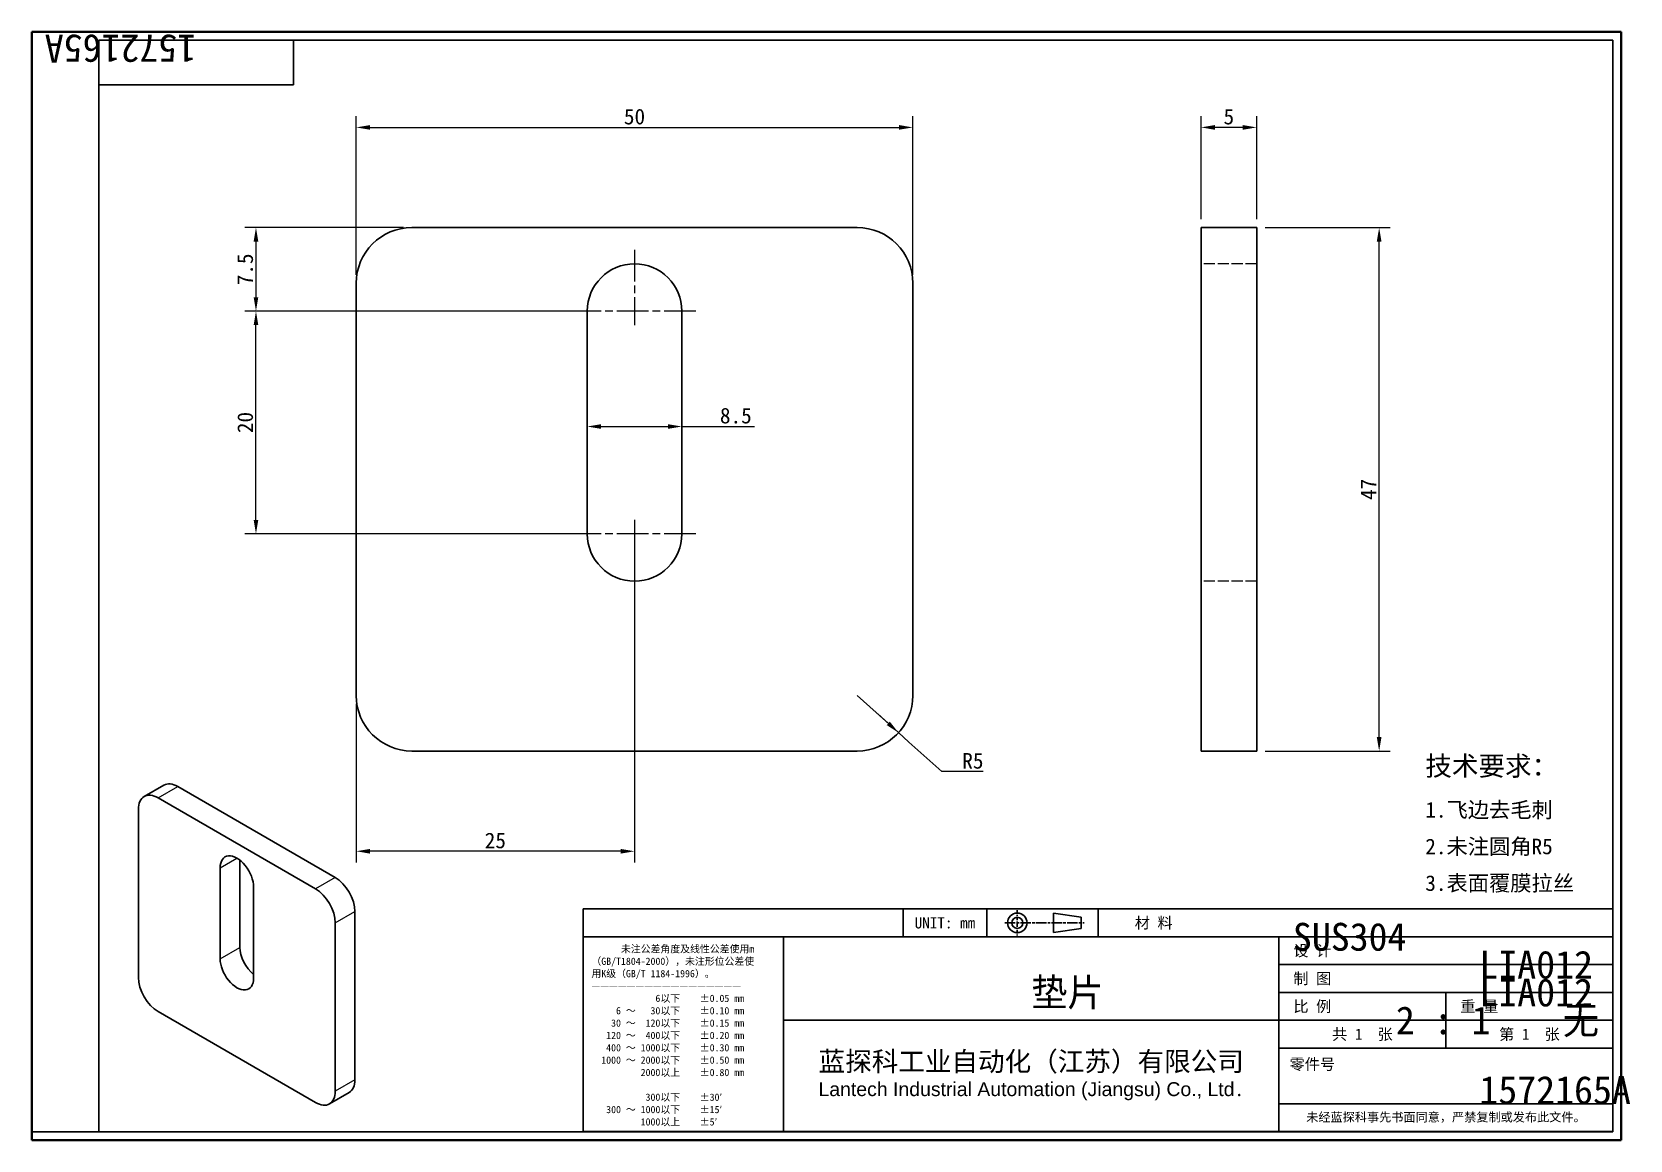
# Model space of a CAD drawing. Header units: millimetres. Extents: x 3 to 147, y 3 to 102.
import ezdxf
from ezdxf.enums import TextEntityAlignment as Align

# ---------------------------------------------------------------- set-up
doc = ezdxf.new("R2018")
doc.units = ezdxf.units.MM
doc.header["$LTSCALE"] = 0.5
doc.linetypes.add('CHAIN', pattern=[0.3543, 0.2362, -0.0295, 0.0591, -0.0295])
doc.linetypes.add('DASHED', pattern=[0.2067, 0.1654, -0.0413])
for name, color, linetype, lineweight in [('1', 7, 'Continuous', 18), ('可见 (ISO)', 7, 'Continuous', 25), ('可见窄的 (ISO)', 7, 'Continuous', 18), ('图框 (ISO)', 7, 'Continuous', 35), ('标题 (ISO)', 7, 'Continuous', 25)]:
    doc.layers.add(name, color=color, linetype=linetype, lineweight=lineweight)
for name, color, linetype, lineweight, true_color in [('中心标记 (ISO)', 1, 'CHAIN', 18, 0xff0000), ('尺寸 (ISO)', 7, 'Continuous', 18, 0x008000), ('符号 (ISO)', 7, 'Continuous', 18, 0x008000), ('隐藏 (ISO)', 5, 'DASHED', 18, 0x0000ff)]:
    doc.layers.add(name, color=color, linetype=linetype, lineweight=lineweight, true_color=true_color)
doc.styles.get("Standard").update_dxf_attribs({"font": 'simfang.ttf'})
doc.styles.add('文本样式164', font='SimSun.ttf')
doc.styles.add('最新国标', font='simfang.ttf')
doc.styles.add('注释文本 (ISO)', font='simfang.ttf')
doc.dimstyles.new('默认 (GB)', dxfattribs={"dimscale": 0.5, "dimtxt": 2.8, "dimasz": 2.5, "dimexe": 2, "dimexo": 1.5, "dimgap": 0.5, "dimtad": 1, "dimtoh": 1, "dimdsep": 46, "dimtxsty": '最新国标', "dimcen": 0.09, "dimdle": 10, "dimclrd": 256, "dimclre": 256, "dimclrt": 256, "dimaunit": 1, "dimadec": 3, "dimazin": 2, "dimtfac": 0.535714, "dimtdec": 3, "dimtmove": 0, "dimatfit": 3, "dimfxl": 0, "dimtolj": 1, "dimlwd": -1, "dimlwe": -1, "dimarcsym": 0})

# ---------------------------------------------------------------- blocks, each defined once
blk = doc.blocks.new('图框 最新国标')
at = {"layer": '图框 (ISO)'}
for p, q in [((6, 7), (6, 204.5)), ((6, 204.5), (291.5, 204.5)), ((291.5, 204.5), (291.5, 5.5)), ((6, 7), (6, 5.5)), ((6, 7), (6, 5.5)), ((291.5, 5.5), (6, 5.5))]:
    blk.add_line(p, q, dxfattribs=at)
at = {"layer": '图框 (ISO)', "color": 7, "linetype": 'Continuous', "lineweight": 25}
for p, q in [((18, 203), (290, 203)), ((18, 7), (18, 203)), ((18, 203), (290, 203)), ((53, 203), (53, 195)), ((290, 203), (290, 7)), ((290, 203), (290, 7)), ((53, 195), (18, 195)), ((290, 7), (6, 7)), ((290, 7), (18, 7))]:
    blk.add_line(p, q, dxfattribs=at)
at = {"layer": '图框 (ISO)', "lineweight": 30}
blk.add_attdef('零件代号', text='', height=2.5, rotation=180, dxfattribs=at).set_placement((35.5, 199), align=Align.MIDDLE_CENTER)
blk = doc.blocks.new('标题栏 最新国标')
at = {"layer": '标题 (ISO)'}
for p, q in [((381.98, -183.84), (196.98, -183.84)), ((196.98, -183.84), (196.98, -223.84)), ((254.48, -183.84), (254.48, -188.84)), ((269.48, -183.84), (269.48, -188.84)), ((281.48, -188.09), (281.48, -184.59)), ((281.48, -184.59), (286.48, -185.34)), ((286.48, -185.34), (286.48, -187.34)), ((289.48, -183.84), (289.48, -188.84)), ((381.98, -223.84), (381.98, -183.84)), ((383.48, -183.84), (383.48, -225.34)), ((196.98, -188.84), (381.98, -188.84)), ((232.98, -188.84), (232.98, -223.84)), ((286.48, -187.34), (281.48, -188.09)), ((321.98, -188.84), (321.98, -223.84)), ((321.98, -193.84), (381.98, -193.84)), ((321.98, -198.84), (381.98, -198.84)), ((351.98, -198.84), (351.98, -208.84)), ((321.98, -203.84), (232.98, -203.84)), ((321.98, -203.84), (381.98, -203.84)), ((321.98, -208.84), (381.98, -208.84)), ((321.98, -218.84), (381.98, -218.84)), ((196.98, -223.84), (381.98, -223.84)), ((383.48, -225.34), (196.98, -225.34))]:
    blk.add_line(p, q, dxfattribs=at)
at = {"layer": '标题 (ISO)', "linetype": 'CHAIN', "ltscale": 15.834605}
blk.add_line((272.73, -186.34), (286.98, -186.34), dxfattribs=at)
at = {"layer": '标题 (ISO)', "linetype": 'CHAIN', "ltscale": 5.000333}
blk.add_line((274.98, -184.09), (274.98, -188.59), dxfattribs=at)
at = {"layer": '标题 (ISO)'}
for radius in [1.75, 1]:
    blk.add_circle((274.98, -186.34), radius, dxfattribs=at)
at = {"layer": '1', "style": '文本样式164'}
for s, p in [('UNIT: mm', (261.98, -186.34)), ('材 料', (299.48, -186.34)), ('设 计', (327.98, -191.34)), ('制 图', (327.98, -196.34)), ('比 例', (327.98, -201.34)), ('重 量', (357.98, -201.34)), ('共 1  张', (336.98, -206.34)), ('第 1  张', (366.98, -206.34))]:
    blk.add_text(s, height=2, dxfattribs=at).set_placement(p, align=Align.MIDDLE_CENTER)
at = {"layer": '标题 (ISO)', "style": '注释文本 (ISO)'}
for s, insert, char_height, attachment_point, line_spacing_factor in [('\\fSimSun|b0|i0;{\\H1.3000;      未注公差角度及线性公差使用m\\P}\\fSimSun|b0|i0;{\\H1.3000;（GB/T1804-2000），未注形位公差使\\P}\\fSimSun|b0|i0;{\\H1.3000;用K级（GB/T 1184-1996）。\\P}\\fSimSun|b0|i0;{\\H1.3000;—————————————————\\P}\\fSimSun|b0|i0;{\\H1.3000;             6以下    ±0.05 mm\\P}\\fSimSun|b0|i0;{\\H1.3000;     6 ～   30以下    ±0.10 mm\\P}\\fSimSun|b0|i0;{\\H1.3000;    30 ～  120以下    ±0.15 mm\\P}\\fSimSun|b0|i0;{\\H1.3000;   120 ～  400以下    ±0.20 mm\\P}\\fSimSun|b0|i0;{\\H1.3000;   400 ～ 1000以下    ±0.30 mm\\P}\\fSimSun|b0|i0;{\\H1.3000;  1000 ～ 2000以下    ±0.50 mm\\P}\\fSimSun|b0|i0;{\\H1.3000;          2000以上    ±0.80 mm\\P}\\fSimSun|b0|i0;{\\H1.3000;\\P}\\fSimSun|b0|i0;{\\H1.3000;           300以下    ±30′\\P}\\fSimSun|b0|i0;{\\H1.3000;   300 ～ 1000以下    ±15′\\P}\\fSimSun|b0|i0;{\\H1.3000;          1000以上    ±5′}', (198.48, -206.63), 1.3, 4, 1.023913), ('\\pxsm0.94;\\fMicrosoft YaHei|b0|i0;{\\H3.5000;蓝探科工业自动化（江苏）有限公司\\P}\\fArial|b0|i0;{\\H2.5000;Lantech Industrial Automation (Jiangsu) Co., Ltd}\\fFangSong|b0|i0;{\\H2.5000;.}', (277.48, -213.84), 2, 5, 0.978695)]:
    blk.add_mtext(s, dxfattribs=dict(at, insert=insert, char_height=char_height, attachment_point=attachment_point, line_spacing_factor=line_spacing_factor))
at = {"layer": '标题 (ISO)', "attachment_point": 5, "style": '注释文本 (ISO)'}
for s, insert, char_height in [('\\fFangSong|b0|i0;零件号', (327.98, -211.84), 2), ('\\fSimSun|b0|i0;{\\H1.6000;未经蓝探科事先书面同意，严禁复制或发布此文件。}', (351.98, -221.34), 1.6)]:
    blk.add_mtext(s, dxfattribs=dict(at, insert=insert, char_height=char_height))
at = {"layer": '标题 (ISO)', "lineweight": 30, "flags": 104}
for tag, height, p in [('材料', 2, (324.48, -186.34)), ('设计人', 2, (357.98, -191.34)), ('库存编号', 3.5, (277.48, -196.34)), ('设计人', 2, (357.98, -196.34)), ('视图比例', 2, (342.98, -201.34)), ('质量\\P3;', 2, (372.98, -201.34)), ('零件代号', 3.5, (357.98, -213.84))]:
    blk.add_attdef(tag, text='', height=height, dxfattribs=at).set_placement(p, align=Align.MIDDLE_CENTER)
blk = doc.blocks.new('*D5')
at = {"layer": 'Defpoints', "color": 0, "transparency": 16777216}
for p in [(82.12, 93.68), (32.12, 79.68), (82.12, 79.68)]:
    blk.add_point(p, dxfattribs=at)
at = {"layer": '尺寸 (ISO)', "color": 116, "true_color": 0x00803f, "transparency": 16777216}
for p, q in [((32.12, 80.43), (32.12, 94.68)), ((33.37, 93.68), (80.87, 93.68)), ((82.12, 80.43), (82.12, 94.68))]:
    blk.add_line(p, q, dxfattribs=at)
for points in [[(33.37, 93.89), (33.37, 93.47), (32.12, 93.68)], [(80.87, 93.89), (80.87, 93.47), (82.12, 93.68)]]:
    blk.add_solid(points, dxfattribs=at)
at = {"layer": '尺寸 (ISO)', "transparency": 16777216, "insert": (57.12, 94.64), "char_height": 1.4, "attachment_point": 5, "style": '最新国标'}
blk.add_mtext('\\A1;50', dxfattribs=at)
blk = doc.blocks.new('*D6')
at = {"layer": 'Defpoints', "color": 0, "transparency": 16777216}
for p in [(57.12, 57.18), (32.12, 42.68), (32.12, 28.68)]:
    blk.add_point(p, dxfattribs=at)
at = {"layer": '尺寸 (ISO)', "color": 116, "true_color": 0x00803f, "transparency": 16777216}
for p, q in [((57.12, 56.43), (57.12, 27.68)), ((32.12, 41.93), (32.12, 27.68)), ((55.87, 28.68), (33.37, 28.68))]:
    blk.add_line(p, q, dxfattribs=at)
for points in [[(33.37, 28.89), (33.37, 28.47), (32.12, 28.68)], [(55.87, 28.89), (55.87, 28.47), (57.12, 28.68)]]:
    blk.add_solid(points, dxfattribs=at)
at = {"layer": '尺寸 (ISO)', "transparency": 16777216, "insert": (44.62, 29.64), "char_height": 1.4, "attachment_point": 5, "style": '最新国标'}
blk.add_mtext('\\A1;25', dxfattribs=at)
blk = doc.blocks.new('*D7')
at = {"layer": 'Defpoints', "color": 0, "transparency": 16777216}
for p in [(113, 84.68), (124, 84.68), (113, 37.68)]:
    blk.add_point(p, dxfattribs=at)
at = {"layer": '尺寸 (ISO)', "color": 116, "true_color": 0x00803f, "transparency": 16777216}
for p, q in [((113.75, 84.68), (125, 84.68)), ((124, 38.93), (124, 83.43)), ((113.75, 37.68), (125, 37.68))]:
    blk.add_line(p, q, dxfattribs=at)
for points in [[(123.79, 83.43), (124.21, 83.43), (124, 84.68)], [(123.79, 38.93), (124.21, 38.93), (124, 37.68)]]:
    blk.add_solid(points, dxfattribs=at)
at = {"layer": '尺寸 (ISO)', "transparency": 16777216, "insert": (123.04, 61.18), "char_height": 1.4, "attachment_point": 5, "rotation": 90, "style": '最新国标'}
blk.add_mtext('\\A1;47', dxfattribs=at)
blk = doc.blocks.new('*D8')
at = {"layer": 'Defpoints', "color": 0, "transparency": 16777216}
for p in [(108, 93.68), (108, 84.68), (113, 84.68)]:
    blk.add_point(p, dxfattribs=at)
at = {"layer": '尺寸 (ISO)', "color": 116, "true_color": 0x00803f, "transparency": 16777216}
for p, q in [((108, 85.43), (108, 94.68)), ((111.75, 93.68), (109.25, 93.68)), ((113, 85.43), (113, 94.68))]:
    blk.add_line(p, q, dxfattribs=at)
for points in [[(109.25, 93.89), (109.25, 93.47), (108, 93.68)], [(111.75, 93.89), (111.75, 93.47), (113, 93.68)]]:
    blk.add_solid(points, dxfattribs=at)
at = {"layer": '尺寸 (ISO)', "transparency": 16777216, "insert": (110.5, 94.64), "char_height": 1.4, "attachment_point": 5, "style": '最新国标'}
blk.add_mtext('\\A1;5', dxfattribs=at)
blk = doc.blocks.new('*D9')
at = {"layer": 'Defpoints', "color": 0, "transparency": 16777216}
for p in [(37.12, 84.68), (23.12, 77.18), (51.62, 77.18)]:
    blk.add_point(p, dxfattribs=at)
at = {"layer": '尺寸 (ISO)', "color": 116, "true_color": 0x00803f, "transparency": 16777216}
for p, q in [((36.37, 84.68), (22.12, 84.68)), ((23.12, 83.43), (23.12, 78.43)), ((50.87, 77.18), (22.12, 77.18))]:
    blk.add_line(p, q, dxfattribs=at)
for points in [[(22.91, 83.43), (23.33, 83.43), (23.12, 84.68)], [(22.91, 78.43), (23.33, 78.43), (23.12, 77.18)]]:
    blk.add_solid(points, dxfattribs=at)
at = {"layer": '尺寸 (ISO)', "transparency": 16777216, "insert": (22.16, 80.93), "char_height": 1.4, "attachment_point": 5, "rotation": 90, "style": '最新国标'}
blk.add_mtext('\\A1;7.5', dxfattribs=at)
blk = doc.blocks.new('*D10')
at = {"layer": 'Defpoints', "color": 0, "transparency": 16777216}
for p in [(23.12, 77.18), (52.87, 77.18), (52.87, 57.18)]:
    blk.add_point(p, dxfattribs=at)
at = {"layer": '尺寸 (ISO)', "color": 116, "true_color": 0x00803f, "transparency": 16777216}
for p, q in [((52.12, 77.18), (22.12, 77.18)), ((23.12, 58.43), (23.12, 75.93)), ((52.12, 57.18), (22.12, 57.18))]:
    blk.add_line(p, q, dxfattribs=at)
for points in [[(22.91, 75.93), (23.33, 75.93), (23.12, 77.18)], [(22.91, 58.43), (23.33, 58.43), (23.12, 57.18)]]:
    blk.add_solid(points, dxfattribs=at)
at = {"layer": '尺寸 (ISO)', "transparency": 16777216, "insert": (22.16, 67.18), "char_height": 1.4, "attachment_point": 5, "rotation": 90, "style": '最新国标'}
blk.add_mtext('\\A1;20', dxfattribs=at)
blk = doc.blocks.new('*D11')
at = {"layer": 'Defpoints', "color": 0, "transparency": 16777216}
for p in [(52.87, 66.82), (61.37, 66.82), (61.37, 66.82)]:
    blk.add_point(p, dxfattribs=at)
at = {"layer": '尺寸 (ISO)', "color": 116, "true_color": 0x00803f, "transparency": 16777216}
for p, q in [((54.12, 66.82), (60.12, 66.82)), ((61.37, 66.82), (67.9, 66.82))]:
    blk.add_line(p, q, dxfattribs=at)
for points in [[(54.12, 67.03), (54.12, 66.61), (52.87, 66.82)], [(60.12, 67.03), (60.12, 66.61), (61.37, 66.82)]]:
    blk.add_solid(points, dxfattribs=at)
at = {"layer": '尺寸 (ISO)', "transparency": 16777216, "insert": (66.22, 67.79), "char_height": 1.4, "attachment_point": 5, "style": '最新国标'}
blk.add_mtext('\\A1;8.5', dxfattribs=at)
blk = doc.blocks.new('*D12')
at = {"layer": 'Defpoints', "color": 0, "transparency": 16777216}
for p in [(77.12, 42.68), (80.83, 39.33)]:
    blk.add_point(p, dxfattribs=at)
at = {"layer": '尺寸 (ISO)', "color": 116, "true_color": 0x00803f, "transparency": 16777216}
for p, q in [((77.12, 42.68), (80.83, 39.33)), ((79.91, 40.17), (78.98, 41.01)), ((80.83, 39.33), (81.76, 38.49)), ((84.71, 35.83), (81.76, 38.49)), ((88.43, 35.83), (84.71, 35.83))]:
    blk.add_line(p, q, dxfattribs=at)
blk.add_solid([(80.05, 40.32), (79.77, 40.01), (80.83, 39.33)], dxfattribs=at)
at = {"layer": '尺寸 (ISO)', "transparency": 16777216, "insert": (87.51, 36.79), "char_height": 1.4, "attachment_point": 5, "style": '最新国标'}
blk.add_mtext('\\A1;R5', dxfattribs=at)

msp = doc.modelspace()

# ---------------------------------------------------------------- linework, layer by layer
at = {"layer": '中心标记 (ISO)', "ltscale": 23.990969}
for p, q in [((57.122, 82.682), (57.122, 75.932)), ((62.622, 77.182), (51.622, 77.182)), ((57.122, 58.432), (57.122, 51.682)), ((62.622, 57.182), (51.622, 57.182))]:
    msp.add_line(p, q, dxfattribs=at)
at = {"layer": '可见 (ISO)'}
for p, q in [((37.122, 84.682), (77.122, 84.682)), ((113.002, 84.682), (108.002, 84.682)), ((108.002, 79.682), (108.002, 84.682)), ((113.002, 84.682), (113.002, 79.682)), ((32.122, 42.682), (32.122, 79.682)), ((82.122, 79.682), (82.122, 42.682)), ((108.002, 79.682), (108.002, 42.682)), ((113.002, 42.682), (113.002, 79.682)), ((52.872, 57.182), (52.872, 77.182)), ((61.372, 77.182), (61.372, 57.182)), ((108.002, 37.682), (108.002, 42.682)), ((113.002, 42.682), (113.002, 37.682)), ((77.122, 37.682), (37.122, 37.682)), ((108.002, 37.682), (113.002, 37.682)), ((14.85, 34.616), (13.082, 33.595)), ((30.242, 26.327), (16.1, 34.492)), ((14.332, 33.471), (28.475, 25.306)), ((12.565, 17.345), (12.565, 32.45)), ((21.669, 27.881), (21.669, 20.05)), ((19.901, 19.029), (19.901, 27.194)), ((22.906, 25.459), (22.906, 17.294)), ((32.01, 8.16), (32.01, 23.265)), ((30.242, 22.244), (30.242, 7.139)), ((28.475, 6.118), (14.332, 14.283)), ((31.492, 7.015), (29.725, 5.995))]:
    msp.add_line(p, q, dxfattribs=at)
for centre, radius, start, end in [((37.122, 79.682), 5, 90, 180), ((77.122, 79.682), 5, 0, 90), ((57.122, 77.182), 4.25, 0, 180), ((57.122, 57.182), 4.25, 180, 0), ((37.122, 42.682), 5, 180, 270), ((77.122, 42.682), 5, 270, 0)]:
    msp.add_arc(centre, radius, start, end, dxfattribs=at)
for centre, major_axis, start_param, end_param in [((16.1, 32.45), (-1.25, 2.165), 5.4977871, 6.2831853), ((14.332, 31.43), (-1.25, 2.165), 5.4977871, 7.0685835), ((21.403, 26.327), (-1.063, 1.84), 3.9269908, 7.0685835), ((30.242, 24.285), (-1.25, 2.165), 3.9269908, 5.4977871), ((28.475, 23.265), (1.25, -2.165), 0.7853982, 2.3561945), ((21.403, 18.162), (1.062, -1.84), 3.9269908, 7.0685835), ((23.171, 19.182), (1.063, -1.84), 3.9269908, 5.3203875), ((14.332, 16.325), (-1.25, 2.165), 0.7853982, 2.3561945), ((30.242, 9.18), (1.25, -2.165), 0, 0.7853982), ((28.475, 8.16), (1.25, -2.165), 5.4977871, 7.0685835)]:
    msp.add_ellipse(centre, major_axis=major_axis, ratio=0.5773503, start_param=start_param, end_param=end_param, dxfattribs=at)
at = {"layer": '可见窄的 (ISO)'}
for p, q in [((14.332, 33.471), (16.1, 34.492)), ((19.901, 27.194), (21.403, 28.062)), ((30.242, 26.327), (28.475, 25.306)), ((30.242, 22.244), (32.01, 23.265)), ((19.901, 19.029), (21.669, 20.05)), ((32.01, 8.16), (30.242, 7.139))]:
    msp.add_line(p, q, dxfattribs=at)
at = {"layer": '隐藏 (ISO)', "ltscale": 12.094824}
for p, q in [((113.002, 81.432), (108.002, 81.432)), ((113.002, 52.932), (108.002, 52.932))]:
    msp.add_line(p, q, dxfattribs=at)

# ---------------------------------------------------------------- block references
ref = msp.add_blockref('图框 最新国标', (0, 0), dxfattribs=dict(xscale=0.5, yscale=0.5, zscale=0.5))
lines = msp.add_mtext('1572165A', dxfattribs={"layer": '图框 (ISO)', "insert": (17.75, 99.5), "char_height": 2.5, "attachment_point": 1, "rotation": 180})
ref.add_attrib('零件代号', '', (17.75, 99.5)).embed_mtext(lines)
ref = msp.add_blockref('标题栏 最新国标', (-45.991, 115.422), dxfattribs=dict(xscale=0.5, yscale=0.5, zscale=0.5))
lines = msp.add_mtext('1572165A', dxfattribs={"layer": '标题 (ISO)', "insert": (133, 8.5), "char_height": 2.5, "attachment_point": 1})
ref.add_attrib('零件代号', '', (133, 8.5), dxfattribs={"flags": 104}).embed_mtext(lines)
lines = msp.add_mtext('垫片', dxfattribs={"layer": '标题 (ISO)', "insert": (92.75, 17.25), "char_height": 2.5, "attachment_point": 1})
ref.add_attrib('库存编号', '', (92.75, 17.25), dxfattribs={"flags": 104}).embed_mtext(lines)
lines = msp.add_mtext('无', dxfattribs={"layer": '标题 (ISO)', "insert": (140.5, 14.75), "char_height": 2.5, "attachment_point": 1})
ref.add_attrib('质量\\P3;', '', (140.5, 14.75), dxfattribs={"flags": 104}).embed_mtext(lines)
lines = msp.add_mtext('2 : 1', dxfattribs={"layer": '标题 (ISO)', "insert": (125.5, 14.75), "char_height": 2.5, "attachment_point": 1})
ref.add_attrib('视图比例', '', (125.5, 14.75), dxfattribs={"flags": 104}).embed_mtext(lines)
lines = msp.add_mtext('LIA012', dxfattribs={"layer": '标题 (ISO)', "insert": (133, 19.75), "char_height": 2.5, "attachment_point": 1})
ref.add_attrib('设计人', '', (133, 19.75), dxfattribs={"flags": 104}).embed_mtext(lines)
lines = msp.add_mtext('LIA012', dxfattribs={"layer": '标题 (ISO)', "insert": (133, 17.25), "char_height": 2.5, "attachment_point": 1})
ref.add_attrib('设计人', '', (133, 17.25), dxfattribs={"flags": 104}).embed_mtext(lines)
lines = msp.add_mtext('SUS304', dxfattribs={"layer": '标题 (ISO)', "insert": (116.25, 22.25), "char_height": 2.5, "attachment_point": 1})
ref.add_attrib('材料', '', (116.25, 22.25), dxfattribs={"flags": 104}).embed_mtext(lines)

# ---------------------------------------------------------------- texts
at = {"layer": '符号 (ISO)', "insert": (128.144, 31.09), "char_height": 1, "width": 14.67134, "attachment_point": 4, "line_spacing_factor": 1.305367, "style": '注释文本 (ISO)'}
msp.add_mtext('\\pxsm1.41;\\fFangSong|b0|i0;{\\H1.7500;技术要求：}\\fFangSong|b0|i0;{\\H1.4000;\\P}\\fFangSong|b0|i0;{\\H1.4000;1.飞边去毛刺\\P}\\fFangSong|b0|i0;{\\H1.4000;2.未注圆角R5\\P}\\fFangSong|b0|i0;{\\H1.4000;3.表面覆膜拉丝}', dxfattribs=at)

# ---------------------------------------------------------------- dimensions: what is measured, and where the dimension line sits
at = {"layer": '尺寸 (ISO)', "color": 116, "true_color": 0x00803f}
for base, p1, p2, override, picture, middle in [((82.122, 93.682), (32.122, 79.682), (82.122, 79.682), {"dimgap": 0.5, "dimtoh": 0, "dimdec": 2, "dimtol": 0, "dimlim": 0, "dimtp": 0, "dimtm": 0, "dimtdec": 3, "dimtofl": 0, "dimatfit": 1}, '*D5', (57.122, 93.682)), ((61.372, 66.823), (52.872, 66.823), (61.372, 66.823), {"dimgap": 0.5, "dimtoh": 0, "dimdec": 2, "dimse1": 1, "dimse2": 1, "dimtol": 0, "dimlim": 0, "dimtp": 0, "dimtm": 0, "dimtdec": 3, "dimtofl": 0, "dimatfit": 2}, '*D11', (66.225, 66.823)), ((32.122, 28.682), (57.122, 57.182), (32.122, 42.682), {"dimgap": 0.5, "dimtoh": 0, "dimdec": 2, "dimtol": 0, "dimlim": 0, "dimtp": 0, "dimtm": 0, "dimtdec": 3, "dimtofl": 0, "dimatfit": 1}, '*D6', (44.622, 28.682))]:
    dim = msp.add_linear_dim(base=base, p1=p1, p2=p2, dimstyle='默认 (GB)', override=override, dxfattribs=at)
    dim.commit()
    dim.dimension.update_dxf_attribs({"geometry": picture, "text_midpoint": middle, "dimtype": 160})
for base, p1, p2, angle, picture, middle in [((108.002, 93.682), (113.002, 84.682), (108.002, 84.682), 180, '*D8', (110.502, 93.682)), ((23.122, 77.182), (37.122, 84.682), (51.622, 77.182), 270, '*D9', (23.122, 80.932)), ((124.002, 84.682), (113.002, 37.682), (113.002, 84.682), 270, '*D7', (124.002, 61.182)), ((23.122, 77.182), (52.872, 57.182), (52.872, 77.182), 90, '*D10', (23.122, 67.182))]:
    dim = msp.add_linear_dim(base=base, p1=p1, p2=p2, angle=angle, dimstyle='默认 (GB)', override={"dimgap": 0.5, "dimtoh": 0, "dimdec": 2, "dimtol": 0, "dimlim": 0, "dimtp": 0, "dimtm": 0, "dimtdec": 3, "dimtofl": 0, "dimatfit": 1}, dxfattribs=at)
    dim.commit()
    dim.dimension.update_dxf_attribs({"geometry": picture, "text_midpoint": middle, "dimtype": 160})
dim = msp.add_radius_dim(center=(77.122, 42.682), mpoint=(80.833, 39.331), dimstyle='默认 (GB)', override={"dimgap": 0.5, "dimtih": 1, "dimdec": 2, "dimlfac": 1, "dimcen": 0, "dimtol": 0, "dimlim": 0, "dimtp": 0, "dimtm": 0, "dimtdec": 3}, dxfattribs=at)
dim.commit()
dim.dimension.update_dxf_attribs({"geometry": '*D12', "text_midpoint": (87.506, 35.832), "dimtype": 164})

doc.saveas('drawing.dxf')
